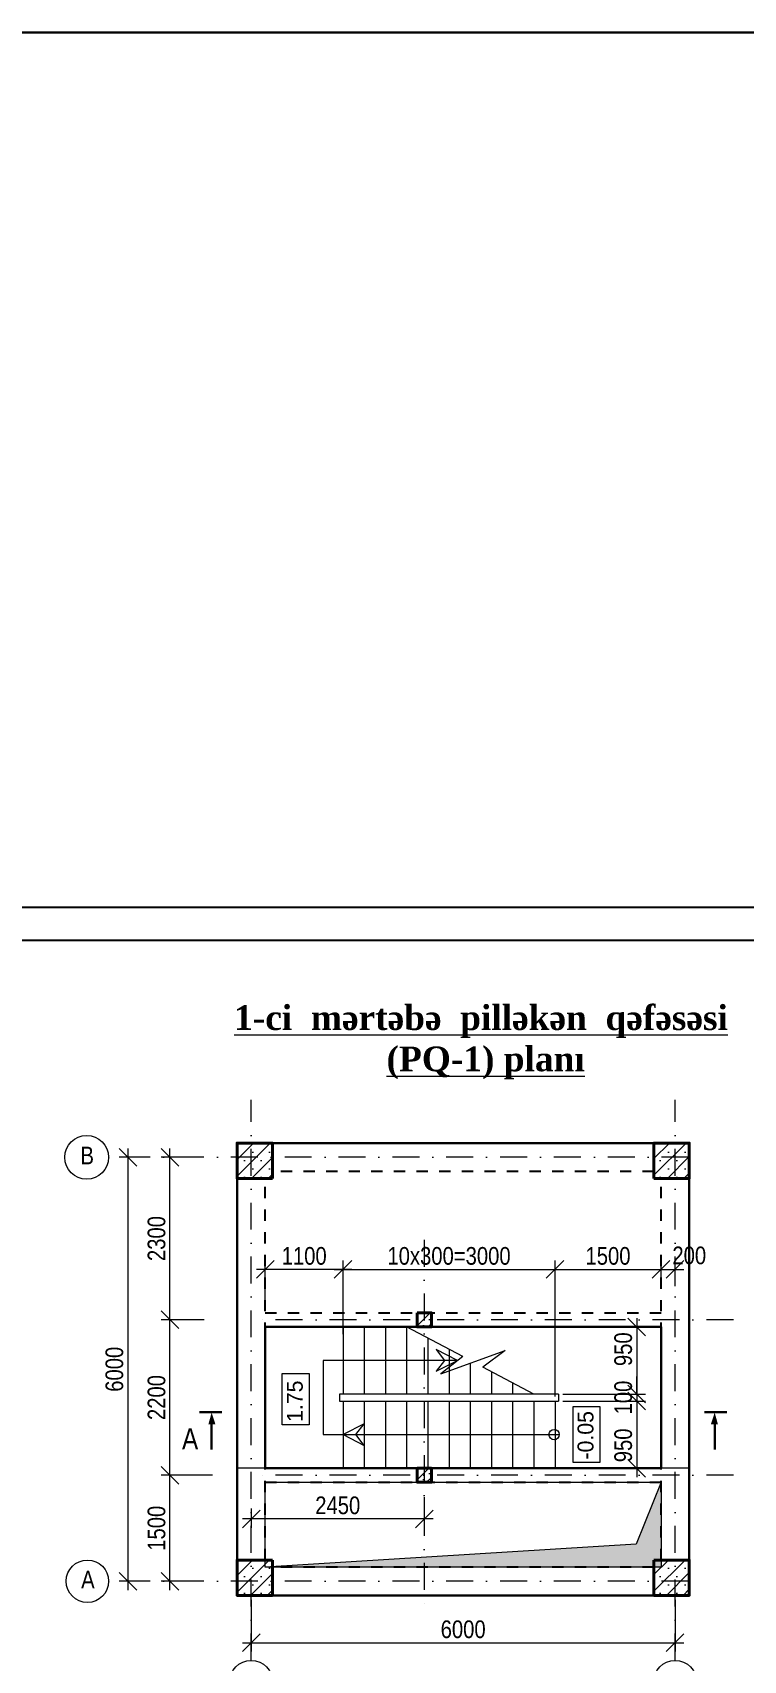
# Model space of a CAD drawing. Header units: millimetres. Extents: x -149347 to 251215, y -2929184 to -2541447.
# Drawn here: x 167055 to 177116, y -2564484 to -2541447 of the extents above; entities that cross this region are included whole.
import ezdxf

# ---------------------------------------------------------------- set-up
doc = ezdxf.new("R2010")
doc.units = ezdxf.units.MM
doc.linetypes.add('DASHDOTX2', pattern=[50.8, 25.4, -12.7, 0, -12.7])
doc.linetypes.add('HIDDEN', pattern=[4, 2, -2])
for name, color, linetype, lineweight in [('Layer2', 7, 'Continuous', 13), ('аракясмя', 130, 'Continuous', 20), ('Калонлар', 2, 'Continuous', 40), ('размер', 2, 'Continuous', 13), ('стены', 33, 'Continuous', 40)]:
    doc.layers.add(name, color=color, linetype=linetype, lineweight=lineweight)
doc.styles.add('Azeri', font='timlat.ttf')
doc.styles.add('style1', font='A3TI(LA).TTF', dxfattribs={"height": 400})
doc.styles.add('style6', font='ARIALN.TTF', dxfattribs={"height": 300})
doc.styles.add('Times New  Roman', font='times.ttf')
doc.dimstyles.new('DIM_100', dxfattribs={"dimscale": 100, "dimtxt": 250, "dimasz": 2.5, "dimexe": 1.25, "dimexo": 0.625, "dimtad": 1, "dimdec": 0, "dimtxsty": 'style1', "dimblk": 'OBLIQUE', "dimcen": 2.5, "dimdle": 1.25, "dimclrd": 251, "dimclre": 251, "dimaunit": 1, "dimadec": 3, "dimazin": 0, "dimtfac": 1, "dimtdec": 0, "dimtmove": 1, "dimatfit": 3, "dimfxl": 1.25, "dimlwd": 5, "dimlwe": 5, "dimarcsym": 0})

# ---------------------------------------------------------------- blocks, each defined once
blk = doc.blocks.new('mekteb')
at = {"color": 0, "lineweight": 25}
blk.add_line((99643, -1821466), (139843, -1821466), dxfattribs=at)
at = {"color": 0, "lineweight": 25, "ltscale": 15}
blk.add_line((139343, -1821966), (101643, -1821966), dxfattribs=at)
blk = doc.blocks.new('_Oblique')
at = {"color": 0, "linetype": 'ByBlock', "lineweight": -2}
blk.add_line((-0.5, -0.5), (0.5, 0.5), dxfattribs=at)
blk = doc.blocks.new('*D1698')
at = {"color": 251, "linetype": 'ByBlock', "lineweight": 5, "ltscale": 50, "transparency": 16777216}
blk.add_line((168405, -2557239), (168405, -2563489), dxfattribs=at)
at = {"color": 251, "lineweight": 5, "ltscale": 50, "transparency": 16777216}
for p, q in [((168507, -2557364), (168280, -2557364)), ((168507, -2563364), (168280, -2563364))]:
    blk.add_line(p, q, dxfattribs=at)
at = {"layer": 'Defpoints', "color": 0, "lineweight": 15, "ltscale": 50, "transparency": 16777216}
for p in [(168570, -2557364), (168405, -2563364), (168570, -2563364)]:
    blk.add_point(p, dxfattribs=at)
at = {"color": 251, "lineweight": 5, "ltscale": 50, "transparency": 16777216, "xscale": 250, "yscale": 250, "zscale": 250}
for p, rotation in [((168405, -2557364), 90), ((168405, -2563364), 270)]:
    blk.add_blockref('_Oblique', p, dxfattribs=dict(at, rotation=rotation))
at = {"color": 0, "lineweight": 15, "ltscale": 50, "transparency": 16777216, "insert": (168214, -2560364), "char_height": 300, "attachment_point": 5, "rotation": 90, "style": 'style6'}
blk.add_mtext('{\\H0.83333x;6000}', dxfattribs=at)
blk = doc.blocks.new('*D1699')
at = {"color": 251, "linetype": 'ByBlock', "lineweight": 5, "ltscale": 50, "transparency": 16777216}
blk.add_line((169000, -2561989), (169000, -2559539), dxfattribs=at)
at = {"color": 251, "lineweight": 5, "ltscale": 50, "transparency": 16777216}
for p, q in [((169263, -2559664), (168875, -2559664)), ((169603, -2561864), (168875, -2561864))]:
    blk.add_line(p, q, dxfattribs=at)
at = {"layer": 'Defpoints', "color": 0, "lineweight": 15, "ltscale": 50, "transparency": 16777216}
for p in [(169000, -2559664), (169325, -2559664), (169665, -2561864)]:
    blk.add_point(p, dxfattribs=at)
at = {"color": 251, "lineweight": 5, "ltscale": 50, "transparency": 16777216, "xscale": 250, "yscale": 250, "zscale": 250}
for p, rotation in [((169000, -2559664), 90), ((169000, -2561864), 270)]:
    blk.add_blockref('_Oblique', p, dxfattribs=dict(at, rotation=rotation))
at = {"color": 0, "lineweight": 15, "ltscale": 50, "transparency": 16777216, "insert": (168810, -2560764), "char_height": 300, "attachment_point": 5, "rotation": 90, "style": 'style6'}
blk.add_mtext('{\\H0.83333x;2200}', dxfattribs=at)
blk = doc.blocks.new('*D1700')
at = {"color": 251, "lineweight": 5, "ltscale": 50, "transparency": 16777216}
for p, q in [((169263, -2561864), (168875, -2561864)), ((169273, -2563364), (168875, -2563364))]:
    blk.add_line(p, q, dxfattribs=at)
at = {"color": 251, "linetype": 'ByBlock', "lineweight": 5, "ltscale": 50, "transparency": 16777216}
blk.add_line((169000, -2563489), (169000, -2561739), dxfattribs=at)
at = {"layer": 'Defpoints', "color": 0, "lineweight": 15, "ltscale": 50, "transparency": 16777216}
for p in [(169000, -2561864), (169325, -2561864), (169335, -2563364)]:
    blk.add_point(p, dxfattribs=at)
at = {"color": 251, "lineweight": 5, "ltscale": 50, "transparency": 16777216, "xscale": 250, "yscale": 250, "zscale": 250}
for p, rotation in [((169000, -2561864), 90), ((169000, -2563364), 270)]:
    blk.add_blockref('_Oblique', p, dxfattribs=dict(at, rotation=rotation))
at = {"color": 0, "lineweight": 15, "ltscale": 50, "transparency": 16777216, "insert": (168810, -2562614), "char_height": 300, "attachment_point": 5, "rotation": 90, "style": 'style6'}
blk.add_mtext('{\\H0.83333x;1500}', dxfattribs=at)
blk = doc.blocks.new('*D1701')
at = {"color": 251, "linetype": 'ByBlock', "lineweight": 5, "ltscale": 50, "transparency": 16777216}
blk.add_line((169000, -2559789), (169000, -2557239), dxfattribs=at)
at = {"color": 251, "lineweight": 5, "ltscale": 50, "transparency": 16777216}
for p, q in [((169263, -2557364), (168875, -2557364)), ((169485, -2559664), (168875, -2559664))]:
    blk.add_line(p, q, dxfattribs=at)
at = {"layer": 'Defpoints', "color": 0, "lineweight": 15, "ltscale": 50, "transparency": 16777216}
for p in [(169000, -2557364), (169325, -2557364), (169548, -2559664)]:
    blk.add_point(p, dxfattribs=at)
at = {"color": 251, "lineweight": 5, "ltscale": 50, "transparency": 16777216, "xscale": 250, "yscale": 250, "zscale": 250}
for p, rotation in [((169000, -2557364), 90), ((169000, -2559664), 270)]:
    blk.add_blockref('_Oblique', p, dxfattribs=dict(at, rotation=rotation))
at = {"color": 0, "lineweight": 15, "ltscale": 50, "transparency": 16777216, "insert": (168810, -2558514), "char_height": 300, "attachment_point": 5, "rotation": 90, "style": 'style6'}
blk.add_mtext('{\\H0.83333x;2300}', dxfattribs=at)
blk = doc.blocks.new('*D1702')
at = {"color": 251, "linetype": 'ByBlock', "lineweight": 5, "ltscale": 50, "transparency": 16777216}
blk.add_line((175606, -2559639), (175606, -2560839), dxfattribs=at)
at = {"color": 251, "lineweight": 5, "ltscale": 50, "transparency": 16777216}
for p, q in [((175887, -2559764), (175481, -2559764)), ((174562, -2560714), (175731, -2560714))]:
    blk.add_line(p, q, dxfattribs=at)
at = {"layer": 'Defpoints', "color": 0, "lineweight": 15, "ltscale": 50, "transparency": 16777216}
for p in [(175949, -2559764), (174499, -2560714), (175606, -2560714)]:
    blk.add_point(p, dxfattribs=at)
at = {"color": 251, "lineweight": 5, "ltscale": 50, "transparency": 16777216, "xscale": 250, "yscale": 250, "zscale": 250}
for p, rotation in [((175606, -2559764), 90), ((175606, -2560714), 270)]:
    blk.add_blockref('_Oblique', p, dxfattribs=dict(at, rotation=rotation))
at = {"color": 0, "lineweight": 15, "ltscale": 50, "transparency": 16777216, "insert": (175415, -2560080), "char_height": 300, "attachment_point": 5, "rotation": 90, "style": 'style6'}
blk.add_mtext('{\\H0.83333x;950}', dxfattribs=at)
blk = doc.blocks.new('*D1703')
at = {"color": 251, "linetype": 'ByBlock', "lineweight": 5, "ltscale": 50, "transparency": 16777216}
for p, q in [((175606, -2560714), (175606, -2560464)), ((175606, -2560714), (175606, -2560814)), ((175606, -2560814), (175606, -2561064))]:
    blk.add_line(p, q, dxfattribs=at)
at = {"color": 251, "lineweight": 5, "ltscale": 50, "transparency": 16777216}
for p, q in [((174562, -2560714), (175731, -2560714)), ((174562, -2560814), (175731, -2560814))]:
    blk.add_line(p, q, dxfattribs=at)
at = {"layer": 'Defpoints', "color": 0, "lineweight": 15, "ltscale": 50, "transparency": 16777216}
for p in [(174499, -2560714), (174499, -2560814), (175606, -2560814)]:
    blk.add_point(p, dxfattribs=at)
at = {"color": 251, "lineweight": 5, "ltscale": 50, "transparency": 16777216, "xscale": 250, "yscale": 250, "zscale": 250}
for p, rotation in [((175606, -2560714), 270), ((175606, -2560814), 90)]:
    blk.add_blockref('_Oblique', p, dxfattribs=dict(at, rotation=rotation))
at = {"color": 0, "lineweight": 15, "ltscale": 50, "transparency": 16777216, "insert": (175415, -2560764), "char_height": 300, "attachment_point": 5, "rotation": 90, "style": 'style6'}
blk.add_mtext('{\\H0.83333x;100}', dxfattribs=at)
blk = doc.blocks.new('*D1704')
at = {"color": 251, "linetype": 'ByBlock', "lineweight": 5, "ltscale": 50, "transparency": 16777216}
blk.add_line((175606, -2560689), (175606, -2561889), dxfattribs=at)
at = {"color": 251, "lineweight": 5, "ltscale": 50, "transparency": 16777216}
for p, q in [((174562, -2560814), (175731, -2560814)), ((175705, -2561764), (175481, -2561764))]:
    blk.add_line(p, q, dxfattribs=at)
at = {"layer": 'Defpoints', "color": 0, "lineweight": 15, "ltscale": 50, "transparency": 16777216}
for p in [(174499, -2560814), (175606, -2561764), (175768, -2561764)]:
    blk.add_point(p, dxfattribs=at)
at = {"color": 251, "lineweight": 5, "ltscale": 50, "transparency": 16777216, "xscale": 250, "yscale": 250, "zscale": 250}
for p, rotation in [((175606, -2560814), 90), ((175606, -2561764), 270)]:
    blk.add_blockref('_Oblique', p, dxfattribs=dict(at, rotation=rotation))
at = {"color": 0, "lineweight": 15, "ltscale": 50, "transparency": 16777216, "insert": (175415, -2561441), "char_height": 300, "attachment_point": 5, "rotation": 90, "style": 'style6'}
blk.add_mtext('{\\H0.83333x;950}', dxfattribs=at)
blk = doc.blocks.new('*D1705')
at = {"color": 251, "linetype": 'ByBlock', "lineweight": 5, "ltscale": 50, "transparency": 16777216}
blk.add_line((171574, -2558951), (170224, -2558951), dxfattribs=at)
at = {"color": 251, "lineweight": 5, "ltscale": 50, "transparency": 16777216}
for p, q in [((170349, -2559521), (170349, -2558826)), ((171449, -2559283), (171449, -2558826))]:
    blk.add_line(p, q, dxfattribs=at)
at = {"layer": 'Defpoints', "color": 0, "lineweight": 15, "ltscale": 50, "transparency": 16777216}
for p in [(170349, -2558951), (171449, -2559346), (170349, -2559584)]:
    blk.add_point(p, dxfattribs=at)
at = {"color": 251, "lineweight": 5, "ltscale": 50, "transparency": 16777216, "xscale": 250, "yscale": 250, "zscale": 250, "rotation": 180}
blk.add_blockref('_Oblique', (170349, -2558951), dxfattribs=at)
at = {"color": 251, "lineweight": 5, "ltscale": 50, "transparency": 16777216, "xscale": 250, "yscale": 250, "zscale": 250}
blk.add_blockref('_Oblique', (171449, -2558951), dxfattribs=at)
at = {"color": 0, "lineweight": 15, "ltscale": 50, "transparency": 16777216, "insert": (170899, -2558761), "char_height": 300, "attachment_point": 5, "style": 'style6'}
blk.add_mtext('{\\H0.83333x;1100}', dxfattribs=at)
blk = doc.blocks.new('*D1706')
at = {"color": 251, "linetype": 'ByBlock', "lineweight": 5, "ltscale": 50, "transparency": 16777216}
blk.add_line((171324, -2558951), (174574, -2558951), dxfattribs=at)
at = {"color": 251, "lineweight": 5, "ltscale": 50, "transparency": 16777216}
for p, q in [((171449, -2559865), (171449, -2558826)), ((174449, -2560751), (174449, -2558826))]:
    blk.add_line(p, q, dxfattribs=at)
at = {"layer": 'Defpoints', "color": 0, "lineweight": 15, "ltscale": 50, "transparency": 16777216}
for p in [(174449, -2558951), (171449, -2559928), (174449, -2560814)]:
    blk.add_point(p, dxfattribs=at)
at = {"color": 251, "lineweight": 5, "ltscale": 50, "transparency": 16777216, "xscale": 250, "yscale": 250, "zscale": 250, "rotation": 180}
blk.add_blockref('_Oblique', (171449, -2558951), dxfattribs=at)
at = {"color": 251, "lineweight": 5, "ltscale": 50, "transparency": 16777216, "xscale": 250, "yscale": 250, "zscale": 250}
blk.add_blockref('_Oblique', (174449, -2558951), dxfattribs=at)
at = {"color": 0, "lineweight": 15, "ltscale": 50, "transparency": 16777216, "insert": (172949, -2558761), "char_height": 300, "attachment_point": 5, "style": 'style6'}
blk.add_mtext('{\\fArial Narrow|b0|i0|c238|p34;\\H0.83333x;10x300=3000}', dxfattribs=at)
blk = doc.blocks.new('*D1707')
at = {"color": 251, "linetype": 'ByBlock', "lineweight": 5, "ltscale": 50, "transparency": 16777216}
blk.add_line((174324, -2558951), (176074, -2558951), dxfattribs=at)
at = {"color": 251, "lineweight": 5, "ltscale": 50, "transparency": 16777216}
for p, q in [((174449, -2559075), (174449, -2558826)), ((175949, -2559118), (175949, -2558826))]:
    blk.add_line(p, q, dxfattribs=at)
at = {"layer": 'Defpoints', "color": 0, "lineweight": 15, "ltscale": 50, "transparency": 16777216}
for p in [(175949, -2558951), (174449, -2559138), (175949, -2559181)]:
    blk.add_point(p, dxfattribs=at)
at = {"color": 251, "lineweight": 5, "ltscale": 50, "transparency": 16777216, "xscale": 250, "yscale": 250, "zscale": 250, "rotation": 180}
blk.add_blockref('_Oblique', (174449, -2558951), dxfattribs=at)
at = {"color": 251, "lineweight": 5, "ltscale": 50, "transparency": 16777216, "xscale": 250, "yscale": 250, "zscale": 250}
blk.add_blockref('_Oblique', (175949, -2558951), dxfattribs=at)
at = {"color": 0, "lineweight": 15, "ltscale": 50, "transparency": 16777216, "insert": (175199, -2558761), "char_height": 300, "attachment_point": 5, "style": 'style6'}
blk.add_mtext('{\\H0.83333x;1500}', dxfattribs=at)
blk = doc.blocks.new('*D1708')
at = {"color": 251, "linetype": 'ByBlock', "lineweight": 5, "ltscale": 50, "transparency": 16777216}
blk.add_line((175824, -2558951), (176274, -2558951), dxfattribs=at)
at = {"color": 251, "lineweight": 5, "ltscale": 50, "transparency": 16777216}
for p, q in [((175949, -2559118), (175949, -2558826)), ((176149, -2559189), (176149, -2558826))]:
    blk.add_line(p, q, dxfattribs=at)
at = {"layer": 'Defpoints', "color": 0, "lineweight": 15, "ltscale": 50, "transparency": 16777216}
for p in [(176149, -2558951), (175949, -2559181), (176149, -2559251)]:
    blk.add_point(p, dxfattribs=at)
at = {"color": 251, "lineweight": 5, "ltscale": 50, "transparency": 16777216, "xscale": 250, "yscale": 250, "zscale": 250, "rotation": 180}
blk.add_blockref('_Oblique', (175949, -2558951), dxfattribs=at)
at = {"color": 251, "lineweight": 5, "ltscale": 50, "transparency": 16777216, "xscale": 250, "yscale": 250, "zscale": 250}
blk.add_blockref('_Oblique', (176149, -2558951), dxfattribs=at)
at = {"color": 0, "lineweight": 15, "ltscale": 50, "transparency": 16777216, "insert": (176349, -2558754), "char_height": 300, "attachment_point": 5, "style": 'style6'}
blk.add_mtext('{\\H0.83333x;200}', dxfattribs=at)
blk = doc.blocks.new('*D1654')
at = {"color": 251, "lineweight": 5, "ltscale": 50, "transparency": 16777216}
for p, q in [((172599, -2562172), (172599, -2562606)), ((170149, -2562332), (170149, -2562606))]:
    blk.add_line(p, q, dxfattribs=at)
at = {"color": 251, "linetype": 'ByBlock', "lineweight": 5, "ltscale": 50, "transparency": 16777216}
blk.add_line((172724, -2562481), (170024, -2562481), dxfattribs=at)
at = {"layer": 'Defpoints', "color": 0, "lineweight": 15, "ltscale": 50, "transparency": 16777216}
for p in [(172599, -2562109), (170149, -2562269), (170149, -2562481)]:
    blk.add_point(p, dxfattribs=at)
at = {"color": 251, "lineweight": 5, "ltscale": 50, "transparency": 16777216, "xscale": 250, "yscale": 250, "zscale": 250, "rotation": 180}
blk.add_blockref('_Oblique', (170149, -2562481), dxfattribs=at)
at = {"color": 251, "lineweight": 5, "ltscale": 50, "transparency": 16777216, "xscale": 250, "yscale": 250, "zscale": 250}
blk.add_blockref('_Oblique', (172599, -2562481), dxfattribs=at)
at = {"color": 0, "lineweight": 15, "ltscale": 50, "transparency": 16777216, "insert": (171374, -2562291), "char_height": 300, "attachment_point": 5, "style": 'style6'}
blk.add_mtext('{\\H0.83333x;2450}', dxfattribs=at)
blk = doc.blocks.new('*D1636')
at = {"color": 251, "lineweight": 5, "ltscale": 50, "transparency": 16777216}
for p, q in [((170149, -2563626), (170149, -2564360)), ((176149, -2563626), (176149, -2564360))]:
    blk.add_line(p, q, dxfattribs=at)
at = {"color": 251, "linetype": 'ByBlock', "lineweight": 5, "ltscale": 50, "transparency": 16777216}
blk.add_line((170024, -2564235), (176274, -2564235), dxfattribs=at)
at = {"layer": 'Defpoints', "color": 0, "lineweight": 15, "ltscale": 50, "transparency": 16777216}
for p in [(170149, -2563564), (176149, -2563564), (176149, -2564235)]:
    blk.add_point(p, dxfattribs=at)
at = {"color": 251, "lineweight": 5, "ltscale": 50, "transparency": 16777216, "xscale": 250, "yscale": 250, "zscale": 250, "rotation": 180}
blk.add_blockref('_Oblique', (170149, -2564235), dxfattribs=at)
at = {"color": 251, "lineweight": 5, "ltscale": 50, "transparency": 16777216, "xscale": 250, "yscale": 250, "zscale": 250}
blk.add_blockref('_Oblique', (176149, -2564235), dxfattribs=at)
at = {"color": 0, "lineweight": 15, "ltscale": 50, "transparency": 16777216, "insert": (173149, -2564045), "char_height": 300, "attachment_point": 5, "style": 'style6'}
blk.add_mtext('{\\H0.83333x;6000}', dxfattribs=at)

msp = doc.modelspace()

# ---------------------------------------------------------------- hatches: boundary and pattern name
at = {"lineweight": 15, "ltscale": 50}
h = msp.add_hatch(dxfattribs=at)
h.set_pattern_fill('SACNCR', color=4, scale=70)
h.set_pattern_definition([(45, (-628370.96, 23970.33), (-117.865862, 117.865862), []), (45, (-628253.1, 23970.33), (-117.865862, 117.865862), [0, -166.6875])])
h.paths.add_polyline_path([(169949.03946, -2557663.87203), (170449.03946, -2557663.87203), (170449.03946, -2557163.87203), (169949.03946, -2557163.87203)])
h = msp.add_hatch(dxfattribs=at)
h.set_pattern_fill('SACNCR', color=4, scale=70)
h.set_pattern_definition([(45, (-634270.96, 23970.33), (-117.865862, 117.865862), []), (45, (-634153.1, 23970.33), (-117.865862, 117.865862), [0, -166.6875])])
h.paths.add_polyline_path([(175849.03946, -2557663.87203), (176349.03946, -2557663.87203), (176349.03946, -2557163.87203), (175849.03946, -2557163.87203)])
h = msp.add_hatch(dxfattribs=at)
h.set_pattern_fill('SACNCR', color=4, scale=50)
h.set_pattern_definition([(45, (-626039.02, 56792.81), (-84.189901, 84.189901), []), (45, (-625954.83, 56792.81), (-84.189901, 84.189901), [0, -119.0625])])
h.paths.add_polyline_path([(172599.03946, -2559663.87203), (172599.03946, -2559763.87203), (172499.03946, -2559763.87203), (172499.03946, -2559663.87203)])
h.paths.add_polyline_path([(172699.03946, -2559663.87203), (172699.03946, -2559763.87203), (172599.03946, -2559763.87203), (172599.03946, -2559663.87203)])
h.paths.add_polyline_path([(172699.03946, -2559563.87203), (172699.03946, -2559663.87203), (172599.03946, -2559663.87203), (172599.03946, -2559563.87203)])
h.paths.add_polyline_path([(172599.03946, -2559663.87203), (172499.03946, -2559663.87203), (172499.03946, -2559563.87203), (172599.03946, -2559563.87203)])
h = msp.add_hatch(dxfattribs=at)
h.set_pattern_fill('SACNCR', color=4, scale=50)
h.set_pattern_definition([(45, (-626039.02, 58992.81), (-84.189901, 84.189901), []), (45, (-625954.83, 58992.81), (-84.189901, 84.189901), [0, -119.0625])])
h.paths.add_polyline_path([(172599.03946, -2561963.87203), (172499.03946, -2561963.87203), (172499.03946, -2561863.87203), (172599.03946, -2561863.87203)])
h.paths.add_polyline_path([(172699.03946, -2561963.87203), (172599.03946, -2561963.87203), (172599.03946, -2561863.87203), (172699.03946, -2561863.87203)])
h.paths.add_polyline_path([(172699.03946, -2561863.87203), (172599.03946, -2561863.87203), (172599.03946, -2561763.87203), (172699.03946, -2561763.87203)])
h.paths.add_polyline_path([(172599.03946, -2561863.87203), (172499.03946, -2561863.87203), (172499.03946, -2561763.87203), (172599.03946, -2561763.87203)])
at = {"lineweight": 15, "ltscale": 15}
h = msp.add_hatch(color=4, dxfattribs=at)
h.dxf.hatch_style = 1
h.paths.add_polyline_path([(175599.14751, -2562836.58489), (170349.03946, -2563163.90929), (175948.04015, -2563163.90929), (175949.03946, -2561963.87203)])
at = {"lineweight": 15, "ltscale": 50}
h = msp.add_hatch(dxfattribs=at)
h.set_pattern_fill('SACNCR', color=4, scale=70)
h.set_pattern_definition([(45, (-628370.96, 29870.33), (-117.865862, 117.865862), []), (45, (-628253.1, 29870.33), (-117.865862, 117.865862), [0, -166.6875])])
h.paths.add_polyline_path([(169949.03946, -2563563.87203), (170449.03946, -2563563.87203), (170449.03946, -2563063.87203), (169949.03946, -2563063.87203)])
h = msp.add_hatch(dxfattribs=at)
h.set_pattern_fill('SACNCR', color=4, scale=70)
h.set_pattern_definition([(45, (-634270.96, 29870.33), (-117.865862, 117.865862), []), (45, (-634153.1, 29870.33), (-117.865862, 117.865862), [0, -166.6875])])
h.paths.add_polyline_path([(175849.03946, -2563563.87203), (176349.03946, -2563563.87203), (176349.03946, -2563063.87203), (175849.03946, -2563063.87203)])

# ---------------------------------------------------------------- linework, layer by layer
at = {"color": 1, "linetype": 'DASHDOTX2', "lineweight": 13, "ltscale": 15}
for p, q in [((170149.03946, -2564484.39906), (170149.03946, -2556548.66756)), ((176149.03946, -2564484.39906), (176149.03946, -2556548.66756)), ((176339.29204, -2557363.87203), (168131.58577, -2557363.87203)), ((176339.29204, -2563363.87203), (168131.58577, -2563363.87203))]:
    msp.add_line(p, q, dxfattribs=at)
at = {"lineweight": 30}
for p, q in [((169416.98756, -2560969.82881), (169734.38595, -2560969.82881)), ((176881.09136, -2560969.82881), (176563.69297, -2560969.82881)), ((169589.42216, -2561141.75896), (169589.42216, -2561500.90422)), ((176708.65676, -2561141.75896), (176708.65676, -2561500.90422))]:
    msp.add_line(p, q, dxfattribs=at)
at = {"color": 3, "lineweight": 30, "ltscale": 15}
msp.add_lwpolyline([(-91597.80098, -2541447.34864), (251214.7936, -2541447.34864), (251214.7936, -2929183.96085), (-91597.80098, -2929183.96085)], close=True, dxfattribs=at)
at = {"color": 3, "lineweight": 30}
for points in [[(175849.03946, -2557163.87203), (170449.03946, -2557163.87203)], [(169949.03946, -2563063.87203), (169949.03946, -2557663.87203)], [(176349.03946, -2563063.87203), (176349.03946, -2557663.87203)], [(175849.03946, -2563563.87203), (170449.03946, -2563563.87203)]]:
    msp.add_lwpolyline(points, dxfattribs=at)
at = {"linetype": 'HIDDEN', "lineweight": 25, "ltscale": 80}
for points in [[(175849.03946, -2557563.87203), (170449.03946, -2557563.87203)], [(170349.03946, -2563063.87203), (170349.03946, -2557663.87203)], [(175949.03946, -2563063.87203), (175949.03946, -2557663.87203)], [(170349.03946, -2559563.87203), (175949.03946, -2559563.87203)], [(170349.03946, -2559763.87203), (175949.03946, -2559763.87203)], [(170349.03946, -2561763.87203), (175949.03946, -2561763.87203)], [(170349.03946, -2561963.87203), (175949.03946, -2561963.87203)], [(175849.03946, -2563163.87203), (170449.03946, -2563163.87203)]]:
    msp.add_lwpolyline(points, dxfattribs=at)
at = {"color": 1, "linetype": 'DASHDOTX2', "lineweight": 13, "ltscale": 15}
for points in [[(172599.03946, -2558531.13454), (172599.03946, -2563756.13454)], [(176972.84273, -2559663.87203), (170202.28043, -2559663.87203)], [(176972.84273, -2561863.87203), (170197.32846, -2561863.87203)]]:
    msp.add_lwpolyline(points, dxfattribs=at)
at = {"color": 3, "lineweight": 30}
msp.add_lwpolyline([(170349.03946, -2559763.87203), (175949.03946, -2559763.87203), (175949.03946, -2561763.87203), (170349.03946, -2561763.87203)], close=True, dxfattribs=at)
at = {"color": 1, "lineweight": 15, "ltscale": 15}
for points in [[(169949.03946, -2563563.87203), (176349.03946, -2563563.87203), (176349.03946, -2561763.87203), (169949.03946, -2561763.87203)], [(170349.03946, -2561963.87203), (175949.03946, -2561963.87203), (175949.03946, -2563163.87203), (170349.03946, -2563163.87203)]]:
    msp.add_lwpolyline(points, close=True, dxfattribs=at)
msp.add_lwpolyline([(175949.03946, -2561963.87203), (175599.14751, -2562836.58489), (170349.03946, -2563163.87203)], dxfattribs=at)
at = {"color": 231, "lineweight": 15, "ltscale": 50}
for centre, radius in [((167821.24523, -2557363.87203), 310.34053), ((167831.18068, -2563363.87203), 300.40509), ((170149.03946, -2564793.56528), 309.16622), ((176149.03946, -2564793.56528), 309.16622)]:
    msp.add_circle(centre, radius, dxfattribs=at)
at = {"color": 1, "lineweight": 15, "ltscale": 15}
msp.add_circle((174436.88585, -2561288.87203), 73.05059, dxfattribs=at)
at = {"lineweight": 30}
for points in [[(169642.53563, -2561141.75896), (169589.42216, -2560976.38396), (169543.47748, -2561141.75896)], [(176655.54329, -2561141.75896), (176708.65676, -2560976.38396), (176754.60143, -2561141.75896)]]:
    msp.add_solid(points, dxfattribs=at)
at = {"layer": 'Layer2', "color": 4}
for p, q in [((173145.2678, -2560184.10365), (172349.03946, -2559763.87203)), ((174149.03946, -2560713.87203), (173429.63622, -2560334.18699))]:
    msp.add_line(p, q, dxfattribs=at)
at = {"layer": 'Layer2', "color": 2}
for p, q in [((172831.74485, -2560427.07544), (173742.76675, -2560098.75369)), ((173742.76675, -2560098.75369), (173429.63622, -2560334.18699)), ((173145.2678, -2560184.10365), (172831.74485, -2560427.07544))]:
    msp.add_line(p, q, dxfattribs=at)
at = {"layer": 'аракясмя', "color": 0}
for p, q in [((171449.03946, -2559763.87203), (171449.03946, -2560713.87203)), ((171749.03946, -2559763.87203), (171749.03946, -2560713.87203)), ((172049.03946, -2559763.87203), (172049.03946, -2560713.87203)), ((172349.03946, -2559763.87203), (172349.03946, -2560713.87203)), ((172649.03946, -2559922.20536), (172649.03946, -2560713.87203)), ((172949.03946, -2560080.5387), (172949.03946, -2560713.87203)), ((173249.03946, -2560276.68729), (173249.03946, -2560713.87203)), ((173549.03946, -2560397.20536), (173549.03946, -2560713.87203)), ((173849.03946, -2560555.5387), (173849.03946, -2560713.87203)), ((174499.03946, -2560713.87203), (171399.03946, -2560713.87203)), ((171399.03946, -2560713.87203), (171399.03946, -2560813.87203)), ((174499.03946, -2560713.87203), (174499.03946, -2560813.87203)), ((171399.03946, -2560813.87203), (174499.03946, -2560813.87203)), ((171449.03946, -2560813.87203), (171449.03946, -2561763.87203)), ((171749.03946, -2560813.87203), (171749.03946, -2561763.87203)), ((172049.03946, -2560813.87203), (172049.03946, -2561763.87203)), ((172349.03946, -2560813.87203), (172349.03946, -2561763.87203)), ((172649.03946, -2560813.87203), (172649.03946, -2561763.87203)), ((172949.03946, -2560813.87203), (172949.03946, -2561763.87203)), ((173249.03946, -2560813.87203), (173249.03946, -2561763.87203)), ((173549.03946, -2560813.87203), (173549.03946, -2561763.87203)), ((173849.03946, -2560813.87203), (173849.03946, -2561763.87203)), ((174149.03946, -2560813.87203), (174149.03946, -2561763.87203)), ((174449.03946, -2560813.87203), (174449.03946, -2561763.87203))]:
    msp.add_line(p, q, dxfattribs=at)
at = {"layer": 'Калонлар', "color": 1}
for points in [[(170449.03946, -2557663.87203), (170449.03946, -2557163.87203), (169949.03946, -2557163.87203), (169949.03946, -2557663.87203)], [(175849.03946, -2557663.87203), (175849.03946, -2557163.87203), (176349.03946, -2557163.87203), (176349.03946, -2557663.87203)], [(170449.03946, -2563063.87203), (170449.03946, -2563563.87203), (169949.03946, -2563563.87203), (169949.03946, -2563063.87203)], [(175849.03946, -2563063.87203), (175849.03946, -2563563.87203), (176349.03946, -2563563.87203), (176349.03946, -2563063.87203)]]:
    msp.add_lwpolyline(points, close=True, dxfattribs=at)
at = {"layer": 'размер', "color": 232, "lineweight": 15, "true_color": 0xdf0063}
for points in [[(172886.2409, -2560238.87187), (172769.27134, -2560391.36129), (173069.27134, -2560238.87203), (172769.27134, -2560086.38191), (172886.24072, -2560238.87163)], [(173069.27134, -2560238.87203), (171167.31377, -2560238.87203), (171167.31377, -2561288.87203), (174509.93645, -2561288.87203)], [(171632.0699, -2561288.87219), (171749.03946, -2561136.38276), (171449.03946, -2561288.87203), (171749.03946, -2561441.36215), (171632.07008, -2561288.87243), (171632.0699, -2561288.87219), (171632.0699, -2561288.87219), (171632.0699, -2561288.87219)]]:
    msp.add_lwpolyline(points, dxfattribs=at)
at = {"layer": 'размер'}
for points in [[(170589.6092, -2561151.54839), (170589.6092, -2560423.88191), (170969.51336, -2560423.88191), (170969.51336, -2561151.54839)], [(174703.56797, -2561683.20693), (174703.56797, -2560889.50556), (175083.47212, -2560889.50556), (175083.47212, -2561683.20693)]]:
    msp.add_lwpolyline(points, close=True, dxfattribs=at)
at = {"layer": 'стены'}
for points in [[(172499.03946, -2559563.87203), (172499.03946, -2559763.87203), (172699.03946, -2559763.87203), (172699.03946, -2559563.87203), (172499.03946, -2559563.87203)], [(172499.03946, -2561763.87203), (172499.03946, -2561963.87203), (172699.03946, -2561963.87203), (172699.03946, -2561763.87203), (172499.03946, -2561763.87203)]]:
    msp.add_lwpolyline(points, dxfattribs=at)

# ---------------------------------------------------------------- block references
at = {"lineweight": 15, "xscale": 0.9430204144289575, "yscale": 0.9430204144289575, "zscale": 0.9430204144289575}
msp.add_blockref('mekteb', (58581.10742, -836144.44384), dxfattribs=at)

# ---------------------------------------------------------------- texts
at = {"color": 7, "lineweight": 5, "ltscale": 15, "insert": (178482.62778, -2554629.58478), "char_height": 349.9976847, "width": 10162.2055716, "attachment_point": 3, "style": 'Times New  Roman'}
msp.add_mtext('\\pxqc;{\\fTimes New Roman|b1|i0|c238|p18;\\L \\P1-ci  mərtəbə  pilləkən  qəfəsəsi \\P (PQ-1) planı}', dxfattribs=at)
at = {"color": 231, "lineweight": 15, "ltscale": 50, "char_height": 250, "attachment_point": 1, "style": 'style6'}
for s, insert in [('{\\fArial Narrow|b0|i0|c238|p34;B}', (167733.04005, -2557214.33405)), ('{\\fArial Narrow|b0|i0|c238|p34;A}', (167742.9755, -2563214.33405))]:
    msp.add_mtext_dynamic_manual_height_columns(s, width=157.5516269, gutter_width=12.5, heights=[0], dxfattribs=dict(at, insert=insert))
at = {"lineweight": 9, "insert": (169399.14245, -2561197.93101), "char_height": 300, "width": 5396.4038597, "attachment_point": 3, "style": 'style6'}
msp.add_mtext('{\\fArial Narrow|b0|i0|c238|p34;A}', dxfattribs=at)
at = {"layer": 'размер', "color": 7, "ltscale": 10, "style": 'Azeri'}
for s, p in [('1.75', (170879.00244, -2561109.33173)), ('-0.05', (174992.9612, -2561640.99027))]:
    msp.add_text(s, height=225, rotation=90, dxfattribs=at).set_placement(p)

# ---------------------------------------------------------------- dimensions: what is measured, and where the dimension line sits
at = {"color": 231, "lineweight": 15, "ltscale": 50}
for base, p1, p2, angle, picture, middle in [((168404.56115, -2563363.87203), (168569.71381, -2557363.87203), (168569.71381, -2563363.87203), 90, '*D1698', (168214.41842, -2560363.87203)), ((169000.34849, -2557363.87203), (169547.79545, -2559663.87203), (169325.23619, -2557363.87203), 270, '*D1701', (168810.20575, -2558513.87203)), ((170349.03946, -2558951.44336), (171449.03946, -2559345.81539), (170349.03946, -2559583.72885), 180, '*D1705', (170899.03946, -2558761.30062)), ((169000.34849, -2559663.87203), (169665.23619, -2561863.87203), (169325.23619, -2559663.87203), 270, '*D1699', (168810.20575, -2560763.87203)), ((169000.34849, -2561863.87203), (169335.23619, -2563363.87203), (169325.23619, -2561863.87203), 270, '*D1700', (168810.20575, -2562613.87203)), ((170149.03946, -2562480.86232), (172599.03946, -2562109.31035), (170149.03946, -2562269.22039), 180, '*D1654', (171374.03946, -2562290.71958))]:
    dim = msp.add_linear_dim(base=base, p1=p1, p2=p2, angle=angle, text='{\\H0.83333x;<>}', dimstyle='DIM_100', override={"dimtxsty": 'style6'}, dxfattribs=at)
    dim.commit()
    dim.dimension.update_dxf_attribs({"geometry": picture, "text_midpoint": middle})
for base, p1, p2, text, picture, middle in [((174449.03946, -2558951.44336), (171449.03946, -2559927.68742), (174449.03946, -2560813.87203), '{\\fArial Narrow|b0|i0|c238|p34;\\H0.83333x;10x300=3000}', '*D1706', (172949.03946, -2558761.30062)), ((175949.03946, -2558951.44336), (174449.03946, -2559137.59669), (175949.03946, -2559180.6369), '{\\H0.83333x;<>}', '*D1707', (175199.03946, -2558761.30062)), ((176149.03946, -2564234.9845), (170149.03946, -2563563.87203), (176149.03946, -2563563.87203), '{\\H0.83333x;<>}', '*D1636', (173149.03946, -2564044.84176))]:
    dim = msp.add_linear_dim(base=base, p1=p1, p2=p2, text=text, dimstyle='DIM_100', override={"dimtxsty": 'style6'}, dxfattribs=at)
    dim.commit()
    dim.dimension.update_dxf_attribs({"geometry": picture, "text_midpoint": middle})
dim = msp.add_linear_dim(base=(176149.03946, -2558951.44336), p1=(175949.03946, -2559180.6369), p2=(176149.03946, -2559251.47848), text='{\\H0.83333x;<>}', dimstyle='DIM_100', override={"dimtxsty": 'style6'}, dxfattribs=at)
dim.commit()
dim.dimension.update_dxf_attribs({"geometry": '*D1708', "text_midpoint": (176349.03946, -2558944.50309), "dimtype": 160})
for base, p1, p2, picture, middle in [((175605.50203, -2560713.87203), (175949.03946, -2559763.87203), (174499.03946, -2560713.87203), '*D1702', (175605.50203, -2560079.88072)), ((175605.50203, -2560813.87203), (174499.03946, -2560713.87203), (174499.03946, -2560813.87203), '*D1703', (175605.50203, -2560763.87203)), ((175605.50203, -2561763.87203), (174499.03946, -2560813.87203), (175767.93865, -2561763.87203), '*D1704', (175605.50203, -2561441.36839))]:
    dim = msp.add_linear_dim(base=base, p1=p1, p2=p2, angle=270, text='{\\H0.83333x;<>}', dimstyle='DIM_100', override={"dimtxsty": 'style6'}, dxfattribs=at)
    dim.commit()
    dim.dimension.update_dxf_attribs({"geometry": picture, "text_midpoint": middle, "dimtype": 160})

doc.saveas('drawing.dxf')
